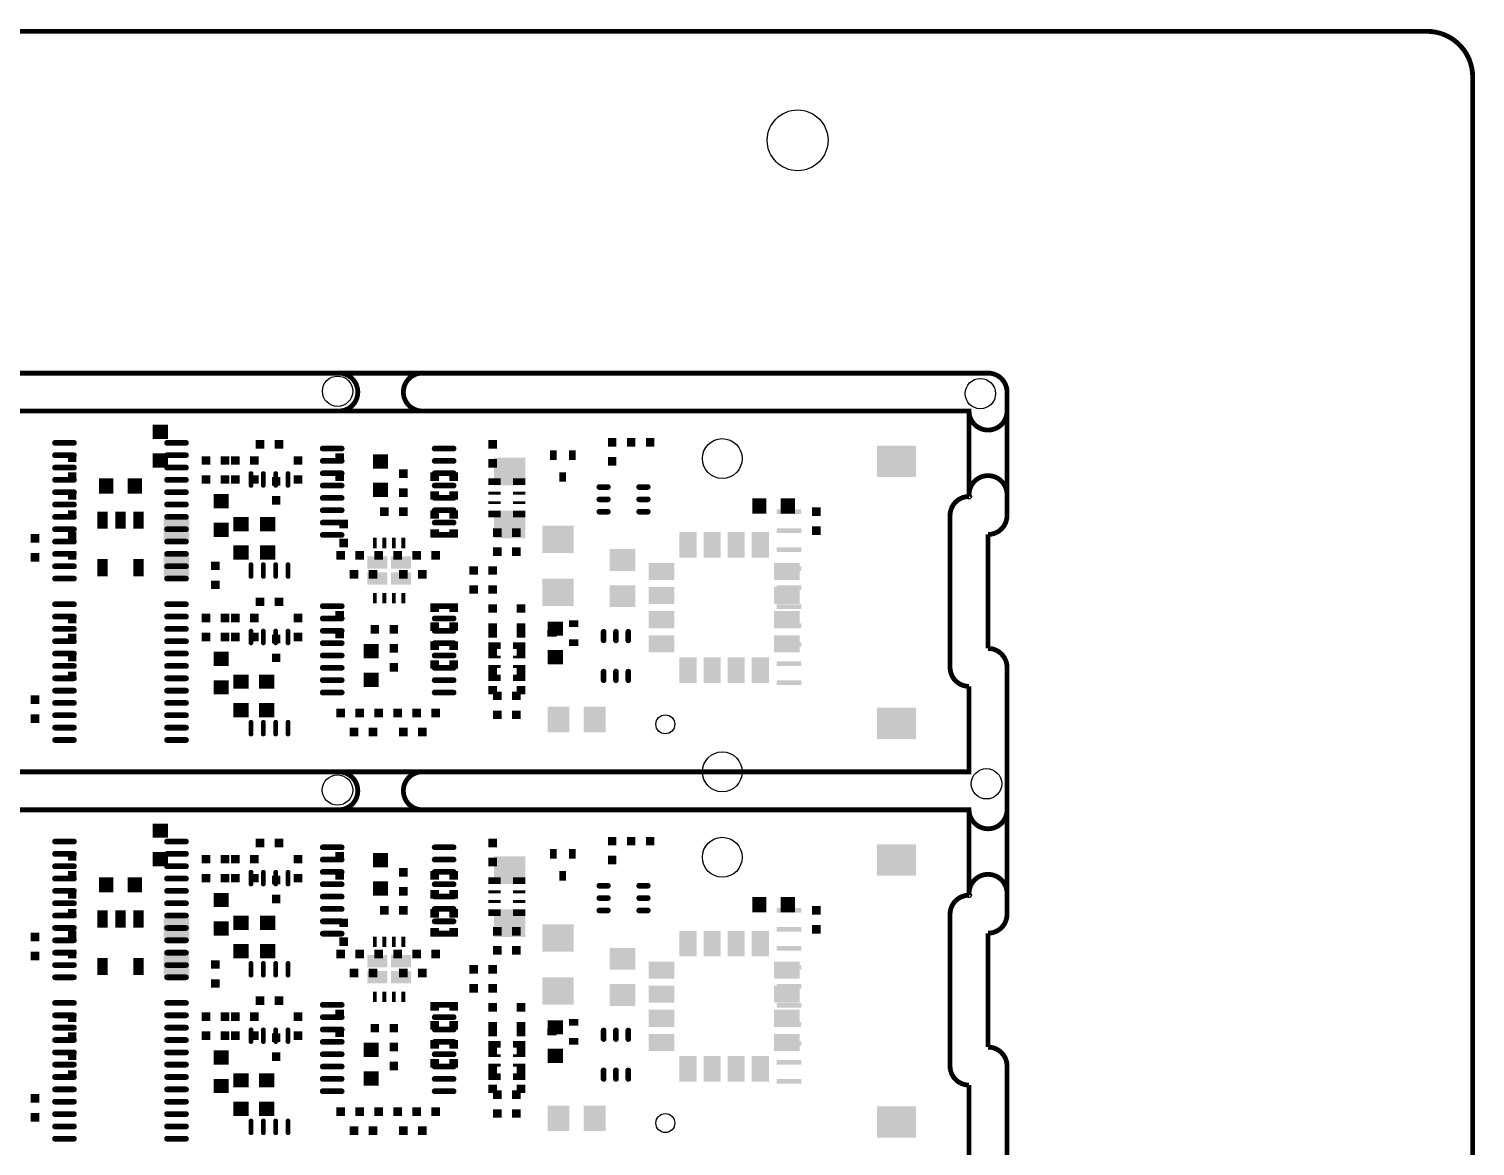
# Model space of a CAD drawing. Header units: inches. Extents: x -27 to 277, y -39 to 189.
# Drawn here: x 200.5 to 276.7, y 129.3 to 188.1 of the extents above; entities that cross this region are included whole.
import ezdxf

# ---------------------------------------------------------------- set-up
doc = ezdxf.new("R2010")
doc.units = ezdxf.units.IN
doc.header["$MEASUREMENT"] = 0
doc.layers.get('0').update_dxf_attribs({"color": 1})
for name, color, linetype in [('11_SPB', 52, 'Continuous'), ('12_SPT', 92, 'Continuous'), ('5_OL', 132, 'Continuous')]:
    doc.layers.add(name, color=color, linetype=linetype)

# ---------------------------------------------------------------- blocks, each defined once
blk = doc.blocks.new('D43ROUND0_254X0_254')
blk.add_circle((0, 0), 0.127)
blk = doc.blocks.new('D44ROUND2_10058X2_10058')
blk.add_circle((0, 0), 1.05)
blk = doc.blocks.new('D46ROUND3_2004X3_2004')
blk.add_circle((0, 0), 1.6)
blk = doc.blocks.new('D47ROUND1_6002X1_6002')
blk.add_circle((0, 0), 0.8)
blk = doc.blocks.new('D174OBLONG0_25999X0_87', base_point=(0.129995, 0.435))
at = {"const_width": 0.129995}
blk.add_lwpolyline([(0.064998, 0.129995, 1), (0.194993, 0.129995), (0.194993, 0.740005, 1), (0.064998, 0.740005), (0.064998, 0.129995)], format="xyb", dxfattribs=at)
blk = doc.blocks.new('D177SQUARE0_45001X0_45001')
blk.add_solid([(-0.225005, -0.225005), (0.225005, -0.225005), (-0.225005, 0.225005), (0.225005, 0.225005)])
blk = doc.blocks.new('D178OBLONG1_3X0_3', base_point=(0.65, 0.15))
at = {"const_width": 0.15}
blk.add_lwpolyline([(0.15, 0.225, 1), (0.15, 0.075), (1.15, 0.075, 1), (1.15, 0.225), (0.15, 0.225)], format="xyb", dxfattribs=at)
blk = doc.blocks.new('D179RECTANGLE0_8X0_75001')
blk.add_solid([(-0.4, -0.375005), (0.4, -0.375005), (-0.4, 0.375005), (0.4, 0.375005)])
blk = doc.blocks.new('D181RECTANGLE0_65001X0_15001')
blk.add_solid([(-0.325005, -0.075005), (0.325005, -0.075005), (-0.325005, 0.075005), (0.325005, 0.075005)])
blk = doc.blocks.new('D182RECTANGLE0_65001X0_35001')
blk.add_solid([(-0.325005, -0.175005), (0.325005, -0.175005), (-0.325005, 0.175005), (0.325005, 0.175005)])
blk = doc.blocks.new('D183OBLONG0_75001X0_3', base_point=(0.375, 0.15))
at = {"const_width": 0.15}
blk.add_lwpolyline([(0.15, 0.225, 1), (0.15, 0.075), (0.60001, 0.075, 1), (0.60001, 0.225), (0.15, 0.225)], format="xyb", dxfattribs=at)
blk = doc.blocks.new('D185RECTANGLE1_15001X1_35001')
blk.add_solid([(-0.575005, -0.675005), (0.575005, -0.675005), (-0.575005, 0.675005), (0.575005, 0.675005)])
blk = doc.blocks.new('D188OBLONG0_3X0_75001', base_point=(0.15, 0.375))
at = {"const_width": 0.15}
blk.add_lwpolyline([(0.075, 0.15, 1), (0.225, 0.15), (0.225, 0.60001, 1), (0.075, 0.60001), (0.075, 0.15)], format="xyb", dxfattribs=at)
blk = doc.blocks.new('D191RECTANGLE1_65001X1_45001')
blk.add_solid([(-0.825005, -0.725005), (0.825005, -0.725005), (-0.825005, 0.725005), (0.825005, 0.725005)])
blk = doc.blocks.new('D192RECTANGLE1_35001X1_15001')
blk.add_solid([(-0.675005, -0.575005), (0.675005, -0.575005), (-0.675005, 0.575005), (0.675005, 0.575005)])
blk = doc.blocks.new('D193RECTANGLE0_5X0_35001')
blk.add_solid([(-0.25, -0.175005), (0.25, -0.175005), (-0.25, 0.175005), (0.25, 0.175005)])
blk = doc.blocks.new('D184RECTANGLE0_75001X0_8')
blk.add_solid([(-0.375005, -0.4), (0.375005, -0.4), (-0.375005, 0.4), (0.375005, 0.4)])
blk = doc.blocks.new('D196RECTANGLE0_9X1_35001')
blk.add_solid([(-0.45, -0.675005), (0.45, -0.675005), (-0.45, 0.675005), (0.45, 0.675005)])
blk = doc.blocks.new('D197RECTANGLE1_35001X0_9')
blk.add_solid([(-0.675005, -0.45), (0.675005, -0.45), (-0.675005, 0.45), (0.675005, 0.45)])
blk = doc.blocks.new('D198RECTANGLE0_35001X0_5')
blk.add_solid([(-0.175005, -0.25), (0.175005, -0.25), (-0.175005, 0.25), (0.175005, 0.25)])
blk = doc.blocks.new('D45ROUND1X1')
blk.add_circle((0, 0), 0.5)
blk = doc.blocks.new('D203RECTANGLE0_2X0_55001')
blk.add_solid([(-0.1, -0.275005), (0.1, -0.275005), (-0.1, 0.275005), (0.1, 0.275005)])
blk = doc.blocks.new('D204RECTANGLE2_05001X1_65001')
blk.add_solid([(-1.025005, -0.825005), (1.025005, -0.825005), (-1.025005, 0.825005), (1.025005, 0.825005)])
blk = doc.blocks.new('D205RECTANGLE1_3X0_25001')
blk.add_solid([(-0.65, -0.125005), (0.65, -0.125005), (-0.65, 0.125005), (0.65, 0.125005)])
blk = doc.blocks.new('D209RECTANGLE0_55001X0_9')
blk.add_solid([(-0.275005, -0.45), (0.275005, -0.45), (-0.275005, 0.45), (0.275005, 0.45)])
blk = doc.blocks.new('D211RECTANGLE1_05001X0_65001')
blk.add_solid([(-0.525005, -0.325005), (0.525005, -0.325005), (-0.525005, 0.325005), (0.525005, 0.325005)])

msp = doc.modelspace()

# ---------------------------------------------------------------- linework, layer by layer
at = {"layer": '5_OL', "const_width": 0.254}
for points in [[(274.1295, 188.00064), (-24.5999, 188.00064)], [(276.5298, 185.60034), (276.5298, -36.10102)], [(157.08122, 169.99966), (251.00026, 169.99966)], [(252.00102, 168.9989), (252.00102, 162.49904)], [(249.9995, 163.4998), (249.9995, 168.00068), (158.07944, 168.00068), (158.07944, 165.49878)], [(249.9995, 163.4998), (249.9995, 168.00068), (158.07944, 168.00068), (158.07944, 165.49878)], [(248.99874, 154.50058), (248.99874, 162.49904)], [(248.99874, 154.50058), (248.99874, 162.49904)], [(251.00026, 161.50082), (251.00026, 155.4988)], [(252.00102, 154.50058), (252.00102, 141.50086)], [(143.10106, 150.29942), (143.10106, 148.99894), (249.9995, 148.99894), (249.9995, 153.49982)], [(143.10106, 150.29942), (143.10106, 148.99894), (249.9995, 148.99894), (249.9995, 153.49982)], [(249.9995, 142.49908), (249.9995, 146.99996), (158.07944, 146.99996), (158.07944, 144.5006)], [(249.9995, 142.49908), (249.9995, 146.99996), (158.07944, 146.99996), (158.07944, 144.5006)], [(248.99874, 133.49986), (248.99874, 141.50086)], [(248.99874, 133.49986), (248.99874, 141.50086)], [(251.00026, 140.5001), (251.00026, 134.50062)], [(252.00102, 133.49986), (252.00102, 120.50014)], [(143.10106, 129.2987), (143.10106, 128.00076), (249.9995, 128.00076), (249.9995, 132.4991)], [(143.10106, 129.30124), (143.10106, 128.00076), (249.9995, 128.00076), (249.9995, 132.4991)]]:
    msp.add_lwpolyline(points, dxfattribs=at)
for points in [[(274.1295, 188.00064, -0.414214), (276.5298, 185.60034)], [(216.79916, 169.99966, -0.414214), (217.79992, 168.9989)], [(220.20022, 168.9989, -0.414214), (221.20098, 169.99966)], [(251.00026, 169.99966, -0.414214), (252.00102, 168.9989)], [(217.79992, 168.9989, -0.414214), (216.79916, 168.00068)], [(221.20098, 168.00068, -0.41347), (220.20022, 168.9989)], [(251.00026, 166.99992, -0.414214), (249.9995, 168.00068)], [(252.00102, 168.00068, -0.414214), (251.00026, 166.99992)], [(249.9995, 163.59886, -0.414214), (251.00026, 164.59962)], [(251.00026, 164.59962, -0.414214), (252.00102, 163.59886)], [(248.99874, 162.49904, -0.414214), (249.9995, 163.4998)], [(248.99874, 162.49904, -0.414214), (249.9995, 163.4998)], [(252.00102, 162.49904, -0.414214), (251.00026, 161.50082)], [(251.00026, 155.4988, -0.41347), (252.00102, 154.50058)], [(249.9995, 153.49982, -0.414214), (248.99874, 154.50058)], [(249.9995, 153.49982, -0.414214), (248.99874, 154.50058)], [(216.79916, 148.99894, -0.41347), (217.79992, 148.00072)], [(216.79916, 148.99894, -0.41347), (217.79992, 148.00072)], [(220.20022, 148.00072, -0.414214), (221.20098, 148.99894)], [(220.20022, 148.00072, -0.414214), (221.20098, 148.99894)], [(217.79992, 148.00072, -0.414214), (216.79916, 146.99996)], [(217.79992, 148.00072, -0.414214), (216.79916, 146.99996)], [(221.20098, 146.99996, -0.414214), (220.20022, 148.00072)], [(221.20098, 146.99996, -0.414214), (220.20022, 148.00072)], [(251.00026, 145.9992, -0.414214), (249.9995, 146.99996)], [(251.00026, 145.9992, -0.414214), (249.9995, 146.99996)], [(252.00102, 146.99996, -0.414214), (251.00026, 145.9992)], [(252.00102, 146.99996, -0.414214), (251.00026, 145.9992)], [(249.9995, 142.60068, -0.414214), (251.00026, 143.5989)], [(249.9995, 142.60068, -0.414214), (251.00026, 143.5989)], [(251.00026, 143.5989, -0.41347), (252.00102, 142.60068)], [(251.00026, 143.5989, -0.41347), (252.00102, 142.60068)], [(248.99874, 141.50086, -0.414214), (249.9995, 142.49908)], [(248.99874, 141.50086, -0.414214), (249.9995, 142.49908)], [(252.00102, 141.50086, -0.414214), (251.00026, 140.5001)], [(251.00026, 134.50062, -0.414214), (252.00102, 133.49986)], [(249.9995, 132.4991, -0.414214), (248.99874, 133.49986)], [(249.9995, 132.4991, -0.414214), (248.99874, 133.49986)]]:
    msp.add_lwpolyline(points, format="xyb", dxfattribs=at)

# ---------------------------------------------------------------- block references
at = {"layer": '11_SPB'}
for name, p in [('D178OBLONG1_3X0_3', (202.3491, 166.32428)), ('D178OBLONG1_3X0_3', (208.24952, 166.32428)), ('D177SQUARE0_45001X0_45001', (212.6488, 166.25062)), ('D177SQUARE0_45001X0_45001', (213.64956, 166.25062)), ('D178OBLONG1_3X0_3', (216.45118, 166.02456)), ('D178OBLONG1_3X0_3', (222.34906, 166.02456)), ('D177SQUARE0_45001X0_45001', (224.89922, 166.25062)), ('D177SQUARE0_45001X0_45001', (231.20096, 166.34968)), ('D177SQUARE0_45001X0_45001', (232.19918, 166.34968)), ('D177SQUARE0_45001X0_45001', (233.19994, 166.34968)), ('D178OBLONG1_3X0_3', (202.3491, 165.67404)), ('D178OBLONG1_3X0_3', (208.24952, 165.67404)), ('D177SQUARE0_45001X0_45001', (209.79892, 165.39972)), ('D177SQUARE0_45001X0_45001', (210.79968, 165.39972)), ('D178OBLONG1_3X0_3', (216.45118, 165.37432)), ('D178OBLONG1_3X0_3', (222.34906, 165.37432)), ('D177SQUARE0_45001X0_45001', (224.89922, 165.24986)), ('D198RECTANGLE0_35001X0_5', (228.09962, 165.67404)), ('D198RECTANGLE0_35001X0_5', (229.10038, 165.67404)), ('D177SQUARE0_45001X0_45001', (231.20096, 165.34892)), ('D178OBLONG1_3X0_3', (202.3491, 165.0238)), ('D178OBLONG1_3X0_3', (208.24952, 165.0238)), ('D177SQUARE0_45001X0_45001', (209.79892, 164.39896)), ('D177SQUARE0_45001X0_45001', (210.79968, 164.39896)), ('D174OBLONG0_25999X0_87', (212.17382, 164.39896)), ('D174OBLONG0_25999X0_87', (212.82406, 164.39896)), ('D174OBLONG0_25999X0_87', (213.4743, 164.39896)), ('D174OBLONG0_25999X0_87', (214.12454, 164.39896)), ('D178OBLONG1_3X0_3', (216.45118, 164.72408)), ('D178OBLONG1_3X0_3', (222.34906, 164.72408)), ('D198RECTANGLE0_35001X0_5', (228.6, 164.52596)), ('D178OBLONG1_3X0_3', (202.3491, 164.3761)), ('D178OBLONG1_3X0_3', (202.3491, 163.72586)), ('D178OBLONG1_3X0_3', (208.24952, 164.3761)), ('D178OBLONG1_3X0_3', (208.24952, 163.72586)), ('D178OBLONG1_3X0_3', (216.45118, 164.07384)), ('D178OBLONG1_3X0_3', (222.34906, 164.07384)), ('D182RECTANGLE0_65001X0_35001', (225.00082, 164.2745)), ('D182RECTANGLE0_65001X0_35001', (226.29876, 164.2745)), ('D183OBLONG0_75001X0_3', (230.74884, 164.00018)), ('D183OBLONG0_75001X0_3', (232.84942, 164.00018)), ('D178OBLONG1_3X0_3', (202.3491, 163.07562)), ('D178OBLONG1_3X0_3', (208.24952, 163.07562)), ('D179RECTANGLE0_8X0_75001', (210.59902, 163.25088)), ('D178OBLONG1_3X0_3', (216.45118, 163.4236)), ('D178OBLONG1_3X0_3', (222.34906, 163.4236)), ('D181RECTANGLE0_65001X0_15001', (225.00082, 163.67506)), ('D181RECTANGLE0_65001X0_15001', (225.00082, 163.17468)), ('D181RECTANGLE0_65001X0_15001', (226.29876, 163.67506)), ('D181RECTANGLE0_65001X0_15001', (226.29876, 163.17468)), ('D183OBLONG0_75001X0_3', (230.74884, 163.34994)), ('D183OBLONG0_75001X0_3', (232.84942, 163.34994)), ('D184RECTANGLE0_75001X0_8', (238.9505, 162.99942)), ('D184RECTANGLE0_75001X0_8', (240.4491, 162.99942)), ('D178OBLONG1_3X0_3', (202.3491, 162.42538)), ('D178OBLONG1_3X0_3', (208.24952, 162.42538)), ('D178OBLONG1_3X0_3', (216.45118, 162.7759)), ('D178OBLONG1_3X0_3', (216.45118, 162.12566)), ('D178OBLONG1_3X0_3', (222.34906, 162.7759)), ('D178OBLONG1_3X0_3', (222.34906, 162.12566)), ('D182RECTANGLE0_65001X0_35001', (225.00082, 162.57524)), ('D182RECTANGLE0_65001X0_35001', (226.29876, 162.57524)), ('D183OBLONG0_75001X0_3', (230.74884, 162.6997)), ('D183OBLONG0_75001X0_3', (232.84942, 162.6997)), ('D177SQUARE0_45001X0_45001', (241.95024, 162.6997)), ('D177SQUARE0_45001X0_45001', (200.7997, 161.30016)), ('D178OBLONG1_3X0_3', (202.3491, 161.77514)), ('D178OBLONG1_3X0_3', (208.24952, 161.77514)), ('D179RECTANGLE0_8X0_75001', (210.59902, 161.74974)), ('D178OBLONG1_3X0_3', (216.45118, 161.47542)), ('D178OBLONG1_3X0_3', (222.34906, 161.47542)), ('D177SQUARE0_45001X0_45001', (225.15068, 161.59988)), ('D177SQUARE0_45001X0_45001', (226.1489, 161.59988)), ('D191RECTANGLE1_65001X1_45001', (228.35108, 161.24682)), ('D196RECTANGLE0_9X1_35001', (235.19384, 160.94964)), ('D196RECTANGLE0_9X1_35001', (236.46384, 160.94964)), ('D196RECTANGLE0_9X1_35001', (237.73384, 160.94964)), ('D196RECTANGLE0_9X1_35001', (239.00384, 160.94964)), ('D177SQUARE0_45001X0_45001', (241.95024, 161.69894)), ('D178OBLONG1_3X0_3', (202.3491, 161.1249)), ('D178OBLONG1_3X0_3', (208.24952, 161.1249)), ('D177SQUARE0_45001X0_45001', (225.15068, 160.59912)), ('D177SQUARE0_45001X0_45001', (226.1489, 160.59912)), ('D177SQUARE0_45001X0_45001', (200.7997, 160.2994)), ('D178OBLONG1_3X0_3', (202.3491, 160.47466)), ('D178OBLONG1_3X0_3', (208.24952, 160.47466)), ('D174OBLONG0_25999X0_87', (212.17382, 159.6009)), ('D174OBLONG0_25999X0_87', (212.82406, 159.6009)), ('D174OBLONG0_25999X0_87', (213.4743, 159.6009)), ('D174OBLONG0_25999X0_87', (214.12454, 159.6009)), ('D177SQUARE0_45001X0_45001', (216.90076, 160.401)), ('D177SQUARE0_45001X0_45001', (217.89898, 160.401)), ('D177SQUARE0_45001X0_45001', (218.89974, 160.401)), ('D177SQUARE0_45001X0_45001', (219.9005, 160.401)), ('D177SQUARE0_45001X0_45001', (220.90126, 160.401)), ('D177SQUARE0_45001X0_45001', (221.89948, 160.401)), ('D192RECTANGLE1_35001X1_15001', (231.7496, 160.15208)), ('D197RECTANGLE1_35001X0_9', (233.79938, 159.55518)), ('D197RECTANGLE1_35001X0_9', (240.40084, 159.55518)), ('D178OBLONG1_3X0_3', (202.3491, 159.82442)), ('D178OBLONG1_3X0_3', (202.3491, 159.17418)), ('D178OBLONG1_3X0_3', (208.24952, 159.82442)), ('D178OBLONG1_3X0_3', (208.24952, 159.17418)), ('D177SQUARE0_45001X0_45001', (217.59926, 159.40024)), ('D177SQUARE0_45001X0_45001', (218.60002, 159.40024)), ('D177SQUARE0_45001X0_45001', (220.20022, 159.40024)), ('D177SQUARE0_45001X0_45001', (221.20098, 159.40024)), ('D177SQUARE0_45001X0_45001', (223.901, 159.6009)), ('D177SQUARE0_45001X0_45001', (224.89922, 159.6009)), ('D177SQUARE0_45001X0_45001', (223.901, 158.60014)), ('D177SQUARE0_45001X0_45001', (224.89922, 158.60014)), ('D191RECTANGLE1_65001X1_45001', (228.35108, 158.45282)), ('D192RECTANGLE1_35001X1_15001', (231.7496, 158.24708)), ('D197RECTANGLE1_35001X0_9', (233.79938, 158.28518)), ('D197RECTANGLE1_35001X0_9', (240.40084, 158.28518)), ('D178OBLONG1_3X0_3', (202.3491, 157.82544)), ('D178OBLONG1_3X0_3', (208.24952, 157.82544)), ('D177SQUARE0_45001X0_45001', (212.6488, 157.9499)), ('D177SQUARE0_45001X0_45001', (213.64956, 157.9499)), ('D178OBLONG1_3X0_3', (216.45118, 157.72384)), ('D178OBLONG1_3X0_3', (222.34906, 157.72384)), ('D177SQUARE0_45001X0_45001', (224.89922, 157.59938)), ('D177SQUARE0_45001X0_45001', (226.40036, 157.59938)), ('D178OBLONG1_3X0_3', (202.3491, 157.1752)), ('D178OBLONG1_3X0_3', (208.24952, 157.1752)), ('D177SQUARE0_45001X0_45001', (209.79892, 157.099)), ('D177SQUARE0_45001X0_45001', (210.79968, 157.099)), ('D178OBLONG1_3X0_3', (216.45118, 157.0736)), ('D178OBLONG1_3X0_3', (222.34906, 157.0736)), ('D193RECTANGLE0_5X0_35001', (229.17404, 156.79928)), ('D197RECTANGLE1_35001X0_9', (233.79938, 157.01518)), ('D197RECTANGLE1_35001X0_9', (240.40084, 157.01518)), ('D178OBLONG1_3X0_3', (202.3491, 156.52496)), ('D178OBLONG1_3X0_3', (208.24952, 156.52496)), ('D177SQUARE0_45001X0_45001', (209.79892, 156.10078)), ('D177SQUARE0_45001X0_45001', (210.79968, 156.10078)), ('D174OBLONG0_25999X0_87', (212.17382, 156.10078)), ('D174OBLONG0_25999X0_87', (212.82406, 156.10078)), ('D174OBLONG0_25999X0_87', (213.4743, 156.10078)), ('D174OBLONG0_25999X0_87', (214.12454, 156.10078)), ('D178OBLONG1_3X0_3', (216.45118, 156.4259)), ('D178OBLONG1_3X0_3', (222.34906, 156.4259)), ('D177SQUARE0_45001X0_45001', (224.89922, 156.59862)), ('D177SQUARE0_45001X0_45001', (226.40036, 156.59862)), ('D193RECTANGLE0_5X0_35001', (228.02596, 156.2989)), ('D188OBLONG0_3X0_75001', (230.74884, 156.14904)), ('D188OBLONG0_3X0_75001', (231.39908, 156.14904)), ('D188OBLONG0_3X0_75001', (232.04932, 156.14904)), ('D197RECTANGLE1_35001X0_9', (233.79938, 155.74518)), ('D197RECTANGLE1_35001X0_9', (240.40084, 155.74518)), ('D178OBLONG1_3X0_3', (202.3491, 155.87472)), ('D178OBLONG1_3X0_3', (208.24952, 155.87472)), ('D178OBLONG1_3X0_3', (216.45118, 155.77566)), ('D178OBLONG1_3X0_3', (222.34906, 155.77566)), ('D182RECTANGLE0_65001X0_35001', (225.00082, 155.64866)), ('D182RECTANGLE0_65001X0_35001', (226.29876, 155.64866)), ('D193RECTANGLE0_5X0_35001', (229.17404, 155.80106)), ('D178OBLONG1_3X0_3', (202.3491, 155.22448)), ('D178OBLONG1_3X0_3', (202.3491, 154.57424)), ('D178OBLONG1_3X0_3', (208.24952, 155.22448)), ('D178OBLONG1_3X0_3', (208.24952, 154.57424)), ('D179RECTANGLE0_8X0_75001', (210.59902, 154.95016)), ('D178OBLONG1_3X0_3', (216.45118, 155.12542)), ('D178OBLONG1_3X0_3', (222.34906, 155.12542)), ('D181RECTANGLE0_65001X0_15001', (225.00082, 155.04922)), ('D181RECTANGLE0_65001X0_15001', (226.29876, 155.04922)), ('D196RECTANGLE0_9X1_35001', (235.19384, 154.35072)), ('D196RECTANGLE0_9X1_35001', (236.46384, 154.35072)), ('D196RECTANGLE0_9X1_35001', (237.73384, 154.35072)), ('D196RECTANGLE0_9X1_35001', (239.00384, 154.35072)), ('D178OBLONG1_3X0_3', (202.3491, 153.924)), ('D178OBLONG1_3X0_3', (208.24952, 153.924)), ('D178OBLONG1_3X0_3', (216.45118, 154.47518)), ('D178OBLONG1_3X0_3', (216.45118, 153.82494)), ('D178OBLONG1_3X0_3', (222.34906, 154.47518)), ('D178OBLONG1_3X0_3', (222.34906, 153.82494)), ('D181RECTANGLE0_65001X0_15001', (225.00082, 154.54884)), ('D182RECTANGLE0_65001X0_35001', (225.00082, 153.9494)), ('D181RECTANGLE0_65001X0_15001', (226.29876, 154.54884)), ('D182RECTANGLE0_65001X0_35001', (226.29876, 153.9494)), ('D188OBLONG0_3X0_75001', (230.74884, 154.051)), ('D188OBLONG0_3X0_75001', (231.39908, 154.051)), ('D188OBLONG0_3X0_75001', (232.04932, 154.051)), ('D178OBLONG1_3X0_3', (202.3491, 153.27376)), ('D178OBLONG1_3X0_3', (208.24952, 153.27376)), ('D179RECTANGLE0_8X0_75001', (210.59902, 153.44902)), ('D178OBLONG1_3X0_3', (216.45118, 153.1747)), ('D178OBLONG1_3X0_3', (222.34906, 153.1747)), ('D177SQUARE0_45001X0_45001', (225.15068, 152.99944)), ('D177SQUARE0_45001X0_45001', (226.1489, 152.99944)), ('D177SQUARE0_45001X0_45001', (200.7997, 152.79878)), ('D178OBLONG1_3X0_3', (202.3491, 152.62606)), ('D178OBLONG1_3X0_3', (208.24952, 152.62606)), ('D185RECTANGLE1_15001X1_35001', (228.3714, 151.74976)), ('D185RECTANGLE1_15001X1_35001', (230.2764, 151.74976)), ('D177SQUARE0_45001X0_45001', (200.7997, 151.80056)), ('D178OBLONG1_3X0_3', (202.3491, 151.97582)), ('D178OBLONG1_3X0_3', (208.24952, 151.97582)), ('D174OBLONG0_25999X0_87', (212.17382, 151.30018)), ('D174OBLONG0_25999X0_87', (212.82406, 151.30018)), ('D174OBLONG0_25999X0_87', (213.4743, 151.30018)), ('D174OBLONG0_25999X0_87', (214.12454, 151.30018)), ('D177SQUARE0_45001X0_45001', (216.90076, 152.10028)), ('D177SQUARE0_45001X0_45001', (217.89898, 152.10028)), ('D177SQUARE0_45001X0_45001', (218.89974, 152.10028)), ('D177SQUARE0_45001X0_45001', (219.9005, 152.10028)), ('D177SQUARE0_45001X0_45001', (220.90126, 152.10028)), ('D177SQUARE0_45001X0_45001', (221.89948, 152.10028)), ('D177SQUARE0_45001X0_45001', (225.15068, 151.99868)), ('D177SQUARE0_45001X0_45001', (226.1489, 151.99868)), ('D45ROUND1X1', (234.00004, 151.50084)), ('D178OBLONG1_3X0_3', (202.3491, 151.32558)), ('D178OBLONG1_3X0_3', (208.24952, 151.32558)), ('D177SQUARE0_45001X0_45001', (217.59926, 151.09952)), ('D177SQUARE0_45001X0_45001', (218.60002, 151.09952)), ('D177SQUARE0_45001X0_45001', (220.20022, 151.09952)), ('D177SQUARE0_45001X0_45001', (221.20098, 151.09952)), ('D178OBLONG1_3X0_3', (202.3491, 150.67534)), ('D178OBLONG1_3X0_3', (208.24952, 150.67534)), ('D177SQUARE0_45001X0_45001', (231.20096, 145.34896)), ('D177SQUARE0_45001X0_45001', (232.19918, 145.34896)), ('D177SQUARE0_45001X0_45001', (233.19994, 145.34896)), ('D178OBLONG1_3X0_3', (202.3491, 145.3261)), ('D178OBLONG1_3X0_3', (202.3491, 144.67586)), ('D178OBLONG1_3X0_3', (208.24952, 145.3261)), ('D178OBLONG1_3X0_3', (208.24952, 144.67586)), ('D177SQUARE0_45001X0_45001', (212.6488, 145.2499)), ('D177SQUARE0_45001X0_45001', (213.64956, 145.2499)), ('D178OBLONG1_3X0_3', (216.45118, 145.02384)), ('D178OBLONG1_3X0_3', (222.34906, 145.02384)), ('D177SQUARE0_45001X0_45001', (224.89922, 145.2499)), ('D198RECTANGLE0_35001X0_5', (228.09962, 144.67586)), ('D198RECTANGLE0_35001X0_5', (229.10038, 144.67586)), ('D178OBLONG1_3X0_3', (202.3491, 144.02562)), ('D178OBLONG1_3X0_3', (208.24952, 144.02562)), ('D177SQUARE0_45001X0_45001', (209.79892, 144.399)), ('D177SQUARE0_45001X0_45001', (210.79968, 144.399)), ('D178OBLONG1_3X0_3', (216.45118, 144.37614)), ('D178OBLONG1_3X0_3', (222.34906, 144.37614)), ('D177SQUARE0_45001X0_45001', (224.89922, 144.24914)), ('D177SQUARE0_45001X0_45001', (231.20096, 144.35074)), ('D178OBLONG1_3X0_3', (202.3491, 143.37538)), ('D178OBLONG1_3X0_3', (208.24952, 143.37538)), ('D177SQUARE0_45001X0_45001', (209.79892, 143.40078)), ('D177SQUARE0_45001X0_45001', (210.79968, 143.40078)), ('D174OBLONG0_25999X0_87', (212.17382, 143.40078)), ('D174OBLONG0_25999X0_87', (212.82406, 143.40078)), ('D174OBLONG0_25999X0_87', (213.4743, 143.40078)), ('D174OBLONG0_25999X0_87', (214.12454, 143.40078)), ('D178OBLONG1_3X0_3', (216.45118, 143.7259)), ('D178OBLONG1_3X0_3', (216.45118, 143.07566)), ('D178OBLONG1_3X0_3', (222.34906, 143.7259)), ('D178OBLONG1_3X0_3', (222.34906, 143.07566)), ('D182RECTANGLE0_65001X0_35001', (225.00082, 143.27378)), ('D182RECTANGLE0_65001X0_35001', (226.29876, 143.27378)), ('D198RECTANGLE0_35001X0_5', (228.6, 143.52524)), ('D178OBLONG1_3X0_3', (202.3491, 142.72514)), ('D178OBLONG1_3X0_3', (208.24952, 142.72514)), ('D179RECTANGLE0_8X0_75001', (210.59902, 142.25016)), ('D178OBLONG1_3X0_3', (216.45118, 142.42542)), ('D178OBLONG1_3X0_3', (222.34906, 142.42542)), ('D181RECTANGLE0_65001X0_15001', (225.00082, 142.67434)), ('D181RECTANGLE0_65001X0_15001', (226.29876, 142.67434)), ('D183OBLONG0_75001X0_3', (230.74884, 142.99946)), ('D183OBLONG0_75001X0_3', (230.74884, 142.34922)), ('D183OBLONG0_75001X0_3', (232.84942, 142.99946)), ('D183OBLONG0_75001X0_3', (232.84942, 142.34922)), ('D178OBLONG1_3X0_3', (202.3491, 142.0749)), ('D178OBLONG1_3X0_3', (208.24952, 142.0749)), ('D178OBLONG1_3X0_3', (216.45118, 141.77518)), ('D178OBLONG1_3X0_3', (222.34906, 141.77518)), ('D181RECTANGLE0_65001X0_15001', (225.00082, 142.17396)), ('D182RECTANGLE0_65001X0_35001', (225.00082, 141.57452)), ('D181RECTANGLE0_65001X0_15001', (226.29876, 142.17396)), ('D182RECTANGLE0_65001X0_35001', (226.29876, 141.57452)), ('D183OBLONG0_75001X0_3', (230.74884, 141.69898)), ('D183OBLONG0_75001X0_3', (232.84942, 141.69898)), ('D184RECTANGLE0_75001X0_8', (238.9505, 141.9987)), ('D184RECTANGLE0_75001X0_8', (240.4491, 141.9987)), ('D177SQUARE0_45001X0_45001', (241.95024, 141.69898)), ('D178OBLONG1_3X0_3', (202.3491, 141.42466)), ('D178OBLONG1_3X0_3', (208.24952, 141.42466)), ('D179RECTANGLE0_8X0_75001', (210.59902, 140.74902)), ('D178OBLONG1_3X0_3', (216.45118, 141.12494)), ('D178OBLONG1_3X0_3', (222.34906, 141.12494)), ('D191RECTANGLE1_65001X1_45001', (228.35108, 140.2461)), ('D177SQUARE0_45001X0_45001', (200.7997, 140.29944)), ('D178OBLONG1_3X0_3', (202.3491, 140.77442)), ('D178OBLONG1_3X0_3', (202.3491, 140.12418)), ('D178OBLONG1_3X0_3', (208.24952, 140.77442)), ('D178OBLONG1_3X0_3', (208.24952, 140.12418)), ('D178OBLONG1_3X0_3', (216.45118, 140.4747)), ('D178OBLONG1_3X0_3', (222.34906, 140.4747)), ('D177SQUARE0_45001X0_45001', (225.15068, 140.59916)), ('D177SQUARE0_45001X0_45001', (226.1489, 140.59916)), ('D196RECTANGLE0_9X1_35001', (235.19384, 139.94892)), ('D196RECTANGLE0_9X1_35001', (236.46384, 139.94892)), ('D196RECTANGLE0_9X1_35001', (237.73384, 139.94892)), ('D196RECTANGLE0_9X1_35001', (239.00384, 139.94892)), ('D177SQUARE0_45001X0_45001', (241.95024, 140.70076)), ('D177SQUARE0_45001X0_45001', (200.7997, 139.29868)), ('D178OBLONG1_3X0_3', (202.3491, 139.47394)), ('D178OBLONG1_3X0_3', (208.24952, 139.47394)), ('D177SQUARE0_45001X0_45001', (216.90076, 139.40028)), ('D177SQUARE0_45001X0_45001', (217.89898, 139.40028)), ('D177SQUARE0_45001X0_45001', (218.89974, 139.40028)), ('D177SQUARE0_45001X0_45001', (219.9005, 139.40028)), ('D177SQUARE0_45001X0_45001', (220.90126, 139.40028)), ('D177SQUARE0_45001X0_45001', (221.89948, 139.40028)), ('D177SQUARE0_45001X0_45001', (225.15068, 139.60094)), ('D177SQUARE0_45001X0_45001', (226.1489, 139.60094)), ('D192RECTANGLE1_35001X1_15001', (231.7496, 139.15136)), ('D178OBLONG1_3X0_3', (202.3491, 138.8237)), ('D178OBLONG1_3X0_3', (208.24952, 138.8237)), ('D174OBLONG0_25999X0_87', (212.17382, 138.60018)), ('D174OBLONG0_25999X0_87', (212.82406, 138.60018)), ('D174OBLONG0_25999X0_87', (213.4743, 138.60018)), ('D174OBLONG0_25999X0_87', (214.12454, 138.60018)), ('D177SQUARE0_45001X0_45001', (223.901, 138.60018)), ('D177SQUARE0_45001X0_45001', (224.89922, 138.60018)), ('D197RECTANGLE1_35001X0_9', (233.79938, 138.55446)), ('D197RECTANGLE1_35001X0_9', (240.40084, 138.55446)), ('D178OBLONG1_3X0_3', (202.3491, 138.176)), ('D178OBLONG1_3X0_3', (208.24952, 138.176)), ('D177SQUARE0_45001X0_45001', (217.59926, 138.39952)), ('D177SQUARE0_45001X0_45001', (218.60002, 138.39952)), ('D177SQUARE0_45001X0_45001', (220.20022, 138.39952)), ('D177SQUARE0_45001X0_45001', (221.20098, 138.39952)), ('D191RECTANGLE1_65001X1_45001', (228.35108, 137.4521)), ('D177SQUARE0_45001X0_45001', (212.6488, 136.94918)), ('D177SQUARE0_45001X0_45001', (213.64956, 136.94918)), ('D177SQUARE0_45001X0_45001', (223.901, 137.59942)), ('D177SQUARE0_45001X0_45001', (224.89922, 137.59942)), ('D192RECTANGLE1_35001X1_15001', (231.7496, 137.24636)), ('D197RECTANGLE1_35001X0_9', (233.79938, 137.28446)), ('D197RECTANGLE1_35001X0_9', (240.40084, 137.28446)), ('D178OBLONG1_3X0_3', (202.3491, 136.82472)), ('D178OBLONG1_3X0_3', (208.24952, 136.82472)), ('D178OBLONG1_3X0_3', (216.45118, 136.72566)), ('D178OBLONG1_3X0_3', (222.34906, 136.72566)), ('D177SQUARE0_45001X0_45001', (224.89922, 136.59866)), ('D177SQUARE0_45001X0_45001', (226.40036, 136.59866)), ('D197RECTANGLE1_35001X0_9', (233.79938, 136.01446)), ('D197RECTANGLE1_35001X0_9', (240.40084, 136.01446)), ('D178OBLONG1_3X0_3', (202.3491, 136.17448)), ('D178OBLONG1_3X0_3', (202.3491, 135.52424)), ('D178OBLONG1_3X0_3', (208.24952, 136.17448)), ('D178OBLONG1_3X0_3', (208.24952, 135.52424)), ('D177SQUARE0_45001X0_45001', (209.79892, 136.10082)), ('D177SQUARE0_45001X0_45001', (210.79968, 136.10082)), ('D178OBLONG1_3X0_3', (216.45118, 136.07542)), ('D178OBLONG1_3X0_3', (222.34906, 136.07542)), ('D177SQUARE0_45001X0_45001', (224.89922, 135.60044)), ('D177SQUARE0_45001X0_45001', (226.40036, 135.60044)), ('D193RECTANGLE0_5X0_35001', (229.17404, 135.8011)), ('D178OBLONG1_3X0_3', (202.3491, 134.874)), ('D178OBLONG1_3X0_3', (208.24952, 134.874)), ('D177SQUARE0_45001X0_45001', (209.79892, 135.10006)), ('D177SQUARE0_45001X0_45001', (210.79968, 135.10006)), ('D174OBLONG0_25999X0_87', (212.17382, 135.10006)), ('D174OBLONG0_25999X0_87', (212.82406, 135.10006)), ('D174OBLONG0_25999X0_87', (213.4743, 135.10006)), ('D174OBLONG0_25999X0_87', (214.12454, 135.10006)), ('D178OBLONG1_3X0_3', (216.45118, 135.42518)), ('D178OBLONG1_3X0_3', (216.45118, 134.77494)), ('D178OBLONG1_3X0_3', (222.34906, 135.42518)), ('D178OBLONG1_3X0_3', (222.34906, 134.77494)), ('D193RECTANGLE0_5X0_35001', (228.02596, 135.30072)), ('D193RECTANGLE0_5X0_35001', (229.17404, 134.80034)), ('D188OBLONG0_3X0_75001', (230.74884, 135.15086)), ('D188OBLONG0_3X0_75001', (231.39908, 135.15086)), ('D188OBLONG0_3X0_75001', (232.04932, 135.15086)), ('D197RECTANGLE1_35001X0_9', (233.79938, 134.74446)), ('D197RECTANGLE1_35001X0_9', (240.40084, 134.74446)), ('D178OBLONG1_3X0_3', (202.3491, 134.22376)), ('D178OBLONG1_3X0_3', (208.24952, 134.22376)), ('D179RECTANGLE0_8X0_75001', (210.59902, 133.94944)), ('D178OBLONG1_3X0_3', (216.45118, 134.1247)), ('D178OBLONG1_3X0_3', (222.34906, 134.1247)), ('D182RECTANGLE0_65001X0_35001', (225.00082, 134.65048)), ('D181RECTANGLE0_65001X0_15001', (225.00082, 134.05104)), ('D182RECTANGLE0_65001X0_35001', (226.29876, 134.65048)), ('D181RECTANGLE0_65001X0_15001', (226.29876, 134.05104)), ('D178OBLONG1_3X0_3', (202.3491, 133.57606)), ('D178OBLONG1_3X0_3', (208.24952, 133.57606)), ('D178OBLONG1_3X0_3', (216.45118, 133.47446)), ('D178OBLONG1_3X0_3', (222.34906, 133.47446)), ('D181RECTANGLE0_65001X0_15001', (225.00082, 133.55066)), ('D181RECTANGLE0_65001X0_15001', (226.29876, 133.55066)), ('D188OBLONG0_3X0_75001', (230.74884, 133.05028)), ('D188OBLONG0_3X0_75001', (231.39908, 133.05028)), ('D188OBLONG0_3X0_75001', (232.04932, 133.05028)), ('D196RECTANGLE0_9X1_35001', (235.19384, 133.35)), ('D196RECTANGLE0_9X1_35001', (236.46384, 133.35)), ('D196RECTANGLE0_9X1_35001', (237.73384, 133.35)), ('D196RECTANGLE0_9X1_35001', (239.00384, 133.35)), ('D178OBLONG1_3X0_3', (202.3491, 132.92582)), ('D178OBLONG1_3X0_3', (208.24952, 132.92582)), ('D179RECTANGLE0_8X0_75001', (210.59902, 132.45084)), ('D178OBLONG1_3X0_3', (216.45118, 132.82422)), ('D178OBLONG1_3X0_3', (222.34906, 132.82422)), ('D182RECTANGLE0_65001X0_35001', (225.00082, 132.94868)), ('D182RECTANGLE0_65001X0_35001', (226.29876, 132.94868)), ('D177SQUARE0_45001X0_45001', (200.7997, 131.8006)), ('D178OBLONG1_3X0_3', (202.3491, 132.27558)), ('D178OBLONG1_3X0_3', (208.24952, 132.27558)), ('D178OBLONG1_3X0_3', (216.45118, 132.17398)), ('D178OBLONG1_3X0_3', (222.34906, 132.17398)), ('D177SQUARE0_45001X0_45001', (225.15068, 131.99872)), ('D177SQUARE0_45001X0_45001', (226.1489, 131.99872)), ('D178OBLONG1_3X0_3', (202.3491, 131.62534)), ('D178OBLONG1_3X0_3', (202.3491, 130.9751)), ('D178OBLONG1_3X0_3', (208.24952, 131.62534)), ('D178OBLONG1_3X0_3', (208.24952, 130.9751)), ('D177SQUARE0_45001X0_45001', (216.90076, 131.09956)), ('D177SQUARE0_45001X0_45001', (217.89898, 131.09956)), ('D177SQUARE0_45001X0_45001', (218.89974, 131.09956)), ('D177SQUARE0_45001X0_45001', (219.9005, 131.09956)), ('D177SQUARE0_45001X0_45001', (220.90126, 131.09956)), ('D177SQUARE0_45001X0_45001', (221.89948, 131.09956)), ('D177SQUARE0_45001X0_45001', (225.15068, 131.0005)), ('D177SQUARE0_45001X0_45001', (226.1489, 131.0005)), ('D185RECTANGLE1_15001X1_35001', (228.3714, 130.74904)), ('D185RECTANGLE1_15001X1_35001', (230.2764, 130.74904)), ('D177SQUARE0_45001X0_45001', (200.7997, 130.79984)), ('D178OBLONG1_3X0_3', (202.3491, 130.32486)), ('D178OBLONG1_3X0_3', (208.24952, 130.32486)), ('D174OBLONG0_25999X0_87', (212.17382, 130.29946)), ('D174OBLONG0_25999X0_87', (212.82406, 130.29946)), ('D174OBLONG0_25999X0_87', (213.4743, 130.29946)), ('D174OBLONG0_25999X0_87', (214.12454, 130.29946)), ('D177SQUARE0_45001X0_45001', (217.59926, 130.0988)), ('D177SQUARE0_45001X0_45001', (218.60002, 130.0988)), ('D177SQUARE0_45001X0_45001', (220.20022, 130.0988)), ('D177SQUARE0_45001X0_45001', (221.20098, 130.0988)), ('D45ROUND1X1', (234.00004, 130.50012)), ('D178OBLONG1_3X0_3', (202.3491, 129.67462)), ('D178OBLONG1_3X0_3', (208.24952, 129.67462))]:
    msp.add_blockref(name, p, dxfattribs=at)
at = {"layer": '12_SPT'}
for name, p in [('D179RECTANGLE0_8X0_75001', (207.40116, 166.90086)), ('D204RECTANGLE2_05001X1_65001', (246.17934, 165.34892)), ('D177SQUARE0_45001X0_45001', (202.75042, 165.54958)), ('D179RECTANGLE0_8X0_75001', (207.40116, 165.39972)), ('D177SQUARE0_45001X0_45001', (211.35086, 165.39972)), ('D177SQUARE0_45001X0_45001', (212.34908, 165.39972)), ('D177SQUARE0_45001X0_45001', (214.65032, 165.39972)), ('D177SQUARE0_45001X0_45001', (216.84996, 165.54958)), ('D179RECTANGLE0_8X0_75001', (218.9988, 165.34892)), ('D191RECTANGLE1_65001X1_45001', (225.80092, 164.8206)), ('D177SQUARE0_45001X0_45001', (202.75042, 164.54882)), ('D177SQUARE0_45001X0_45001', (211.35086, 164.39896)), ('D177SQUARE0_45001X0_45001', (212.34908, 164.39896)), ('D177SQUARE0_45001X0_45001', (214.65032, 164.39896)), ('D177SQUARE0_45001X0_45001', (216.84996, 164.54882)), ('D177SQUARE0_45001X0_45001', (220.20022, 164.69868)), ('D177SQUARE0_45001X0_45001', (221.85122, 164.54882)), ('D177SQUARE0_45001X0_45001', (222.84944, 164.54882)), ('D184RECTANGLE0_75001X0_8', (204.54874, 164.05098)), ('D184RECTANGLE0_75001X0_8', (206.04988, 164.05098)), ('D177SQUARE0_45001X0_45001', (213.4997, 164.2999)), ('D179RECTANGLE0_8X0_75001', (218.9988, 163.85032)), ('D177SQUARE0_45001X0_45001', (220.20022, 163.70046)), ('D177SQUARE0_45001X0_45001', (202.75042, 163.5506)), ('D177SQUARE0_45001X0_45001', (213.4997, 163.29914)), ('D177SQUARE0_45001X0_45001', (221.85122, 163.5506)), ('D177SQUARE0_45001X0_45001', (222.84944, 163.5506)), ('D177SQUARE0_45001X0_45001', (202.75042, 162.54984)), ('D209RECTANGLE0_55001X0_9', (204.35062, 162.25012)), ('D209RECTANGLE0_55001X0_9', (205.30058, 162.25012)), ('D209RECTANGLE0_55001X0_9', (206.25054, 162.25012)), ('D192RECTANGLE1_35001X1_15001', (208.24952, 161.75228)), ('D179RECTANGLE0_8X0_75001', (211.65058, 162.04946)), ('D179RECTANGLE0_8X0_75001', (213.05012, 162.04946)), ('D177SQUARE0_45001X0_45001', (217.05062, 162.04946)), ('D177SQUARE0_45001X0_45001', (219.19946, 162.6997)), ('D177SQUARE0_45001X0_45001', (220.20022, 162.6997)), ('D177SQUARE0_45001X0_45001', (221.85122, 162.54984)), ('D177SQUARE0_45001X0_45001', (222.84944, 162.54984)), ('D191RECTANGLE1_65001X1_45001', (225.80092, 162.0266)), ('D205RECTANGLE1_3X0_25001', (240.52022, 162.6997)), ('D177SQUARE0_45001X0_45001', (202.75042, 161.39922)), ('D177SQUARE0_45001X0_45001', (221.85122, 161.54908)), ('D177SQUARE0_45001X0_45001', (222.84944, 161.54908)), ('D205RECTANGLE1_3X0_25001', (240.52022, 161.69894)), ('D179RECTANGLE0_8X0_75001', (211.65058, 160.55086)), ('D179RECTANGLE0_8X0_75001', (213.05012, 160.55086)), ('D177SQUARE0_45001X0_45001', (217.05062, 161.0487)), ('D203RECTANGLE0_2X0_55001', (218.69908, 161.0487)), ('D203RECTANGLE0_2X0_55001', (219.19946, 161.0487)), ('D203RECTANGLE0_2X0_55001', (219.69984, 161.0487)), ('D203RECTANGLE0_2X0_55001', (220.20022, 161.0487)), ('D205RECTANGLE1_3X0_25001', (240.52022, 160.70072)), ('D177SQUARE0_45001X0_45001', (202.75042, 160.401)), ('D209RECTANGLE0_55001X0_9', (204.35062, 159.75076)), ('D209RECTANGLE0_55001X0_9', (206.25054, 159.75076)), ('D192RECTANGLE1_35001X1_15001', (208.24952, 159.84728)), ('D177SQUARE0_45001X0_45001', (210.2993, 159.84982)), ('D211RECTANGLE1_05001X0_65001', (218.82608, 160.02508)), ('D211RECTANGLE1_05001X0_65001', (220.07576, 160.02508)), ('D211RECTANGLE1_05001X0_65001', (218.82608, 159.17418)), ('D211RECTANGLE1_05001X0_65001', (220.07576, 159.17418)), ('D205RECTANGLE1_3X0_25001', (240.52022, 159.69996)), ('D177SQUARE0_45001X0_45001', (210.2993, 158.84906)), ('D205RECTANGLE1_3X0_25001', (240.52022, 158.6992)), ('D203RECTANGLE0_2X0_55001', (218.69908, 158.15056)), ('D203RECTANGLE0_2X0_55001', (219.19946, 158.15056)), ('D203RECTANGLE0_2X0_55001', (219.69984, 158.15056)), ('D203RECTANGLE0_2X0_55001', (220.20022, 158.15056)), ('D177SQUARE0_45001X0_45001', (221.85122, 157.65018)), ('D177SQUARE0_45001X0_45001', (222.84944, 157.65018)), ('D205RECTANGLE1_3X0_25001', (240.52022, 157.70098)), ('D177SQUARE0_45001X0_45001', (202.75042, 157.05074)), ('D177SQUARE0_45001X0_45001', (211.35086, 157.099)), ('D177SQUARE0_45001X0_45001', (212.34908, 157.099)), ('D177SQUARE0_45001X0_45001', (214.65032, 157.099)), ('D177SQUARE0_45001X0_45001', (216.84996, 157.24886)), ('D177SQUARE0_45001X0_45001', (202.75042, 156.04998)), ('D177SQUARE0_45001X0_45001', (211.35086, 156.10078)), ('D177SQUARE0_45001X0_45001', (212.34908, 156.10078)), ('D177SQUARE0_45001X0_45001', (213.4997, 155.99918)), ('D177SQUARE0_45001X0_45001', (214.65032, 156.10078)), ('D177SQUARE0_45001X0_45001', (216.84996, 156.25064)), ('D177SQUARE0_45001X0_45001', (218.69908, 156.49956)), ('D177SQUARE0_45001X0_45001', (219.69984, 156.49956)), ('D177SQUARE0_45001X0_45001', (221.85122, 156.64942)), ('D177SQUARE0_45001X0_45001', (222.84944, 156.64942)), ('D177SQUARE0_45001X0_45001', (224.89922, 156.2989)), ('D177SQUARE0_45001X0_45001', (226.40036, 156.2989)), ('D179RECTANGLE0_8X0_75001', (228.20122, 156.5402)), ('D205RECTANGLE1_3X0_25001', (240.52022, 156.70022)), ('D179RECTANGLE0_8X0_75001', (218.50096, 155.34894)), ('D177SQUARE0_45001X0_45001', (219.69984, 155.4988)), ('D177SQUARE0_45001X0_45001', (221.85122, 155.64866)), ('D177SQUARE0_45001X0_45001', (222.84944, 155.64866)), ('D177SQUARE0_45001X0_45001', (224.89922, 155.30068)), ('D177SQUARE0_45001X0_45001', (226.40036, 155.30068)), ('D179RECTANGLE0_8X0_75001', (228.20122, 155.03906)), ('D205RECTANGLE1_3X0_25001', (240.52022, 155.69946)), ('D177SQUARE0_45001X0_45001', (202.75042, 155.04922)), ('D177SQUARE0_45001X0_45001', (213.4997, 155.00096)), ('D177SQUARE0_45001X0_45001', (219.69984, 154.50058)), ('D177SQUARE0_45001X0_45001', (221.85122, 154.65044)), ('D177SQUARE0_45001X0_45001', (222.84944, 154.65044)), ('D205RECTANGLE1_3X0_25001', (240.52022, 154.6987)), ('D177SQUARE0_45001X0_45001', (202.75042, 154.051)), ('D179RECTANGLE0_8X0_75001', (211.65058, 153.74874)), ('D179RECTANGLE0_8X0_75001', (212.99932, 153.74874)), ('D179RECTANGLE0_8X0_75001', (218.50096, 153.85034)), ('D177SQUARE0_45001X0_45001', (224.89922, 154.29992)), ('D177SQUARE0_45001X0_45001', (226.40036, 154.29992)), ('D177SQUARE0_45001X0_45001', (224.89922, 153.29916)), ('D177SQUARE0_45001X0_45001', (226.40036, 153.29916)), ('D205RECTANGLE1_3X0_25001', (240.52022, 153.70048)), ('D179RECTANGLE0_8X0_75001', (211.65058, 152.25014)), ('D179RECTANGLE0_8X0_75001', (212.99932, 152.25014)), ('D204RECTANGLE2_05001X1_65001', (246.17934, 151.5491)), ('D45ROUND1X1', (234.00004, 151.50084)), ('D179RECTANGLE0_8X0_75001', (207.40116, 145.90014)), ('D177SQUARE0_45001X0_45001', (202.75042, 144.54886)), ('D179RECTANGLE0_8X0_75001', (207.40116, 144.399)), ('D177SQUARE0_45001X0_45001', (216.84996, 144.54886)), ('D204RECTANGLE2_05001X1_65001', (246.17934, 144.35074)), ('D177SQUARE0_45001X0_45001', (211.35086, 144.399)), ('D177SQUARE0_45001X0_45001', (212.34908, 144.399)), ('D177SQUARE0_45001X0_45001', (214.65032, 144.399)), ('D179RECTANGLE0_8X0_75001', (218.9988, 144.35074)), ('D191RECTANGLE1_65001X1_45001', (225.80092, 143.82242)), ('D177SQUARE0_45001X0_45001', (202.75042, 143.55064)), ('D184RECTANGLE0_75001X0_8', (204.54874, 143.05026)), ('D184RECTANGLE0_75001X0_8', (206.04988, 143.05026)), ('D177SQUARE0_45001X0_45001', (211.35086, 143.40078)), ('D177SQUARE0_45001X0_45001', (212.34908, 143.40078)), ('D177SQUARE0_45001X0_45001', (213.4997, 143.29918)), ('D177SQUARE0_45001X0_45001', (214.65032, 143.40078)), ('D177SQUARE0_45001X0_45001', (216.84996, 143.55064)), ('D179RECTANGLE0_8X0_75001', (218.9988, 142.8496)), ('D177SQUARE0_45001X0_45001', (220.20022, 143.7005)), ('D177SQUARE0_45001X0_45001', (221.85122, 143.55064)), ('D177SQUARE0_45001X0_45001', (222.84944, 143.55064)), ('D177SQUARE0_45001X0_45001', (202.75042, 142.54988)), ('D177SQUARE0_45001X0_45001', (213.4997, 142.30096)), ('D177SQUARE0_45001X0_45001', (220.20022, 142.69974)), ('D177SQUARE0_45001X0_45001', (221.85122, 142.54988)), ('D177SQUARE0_45001X0_45001', (222.84944, 142.54988)), ('D177SQUARE0_45001X0_45001', (202.75042, 141.54912)), ('D209RECTANGLE0_55001X0_9', (204.35062, 141.2494)), ('D209RECTANGLE0_55001X0_9', (205.30058, 141.2494)), ('D209RECTANGLE0_55001X0_9', (206.25054, 141.2494)), ('D177SQUARE0_45001X0_45001', (219.19946, 141.69898)), ('D177SQUARE0_45001X0_45001', (220.20022, 141.69898)), ('D177SQUARE0_45001X0_45001', (221.85122, 141.54912)), ('D177SQUARE0_45001X0_45001', (222.84944, 141.54912)), ('D191RECTANGLE1_65001X1_45001', (225.80092, 141.02842)), ('D205RECTANGLE1_3X0_25001', (240.52022, 141.69898)), ('D192RECTANGLE1_35001X1_15001', (208.24952, 140.75156)), ('D179RECTANGLE0_8X0_75001', (211.65058, 141.04874)), ('D179RECTANGLE0_8X0_75001', (213.05012, 141.04874)), ('D177SQUARE0_45001X0_45001', (217.05062, 141.04874)), ('D177SQUARE0_45001X0_45001', (202.75042, 140.40104)), ('D177SQUARE0_45001X0_45001', (217.05062, 140.05052)), ('D203RECTANGLE0_2X0_55001', (218.69908, 140.05052)), ('D203RECTANGLE0_2X0_55001', (219.19946, 140.05052)), ('D203RECTANGLE0_2X0_55001', (219.69984, 140.05052)), ('D203RECTANGLE0_2X0_55001', (220.20022, 140.05052)), ('D177SQUARE0_45001X0_45001', (221.85122, 140.5509)), ('D177SQUARE0_45001X0_45001', (222.84944, 140.5509)), ('D205RECTANGLE1_3X0_25001', (240.52022, 140.70076)), ('D177SQUARE0_45001X0_45001', (202.75042, 139.40028)), ('D192RECTANGLE1_35001X1_15001', (208.24952, 138.84656)), ('D179RECTANGLE0_8X0_75001', (211.65058, 139.55014)), ('D179RECTANGLE0_8X0_75001', (213.05012, 139.55014)), ('D205RECTANGLE1_3X0_25001', (240.52022, 139.7)), ('D209RECTANGLE0_55001X0_9', (204.35062, 138.75004)), ('D209RECTANGLE0_55001X0_9', (206.25054, 138.75004)), ('D177SQUARE0_45001X0_45001', (210.2993, 138.8491)), ('D211RECTANGLE1_05001X0_65001', (218.82608, 139.02436)), ('D211RECTANGLE1_05001X0_65001', (220.07576, 139.02436)), ('D205RECTANGLE1_3X0_25001', (240.52022, 138.69924)), ('D177SQUARE0_45001X0_45001', (210.2993, 137.85088)), ('D211RECTANGLE1_05001X0_65001', (218.82608, 138.176)), ('D211RECTANGLE1_05001X0_65001', (220.07576, 138.176)), ('D203RECTANGLE0_2X0_55001', (218.69908, 137.14984)), ('D203RECTANGLE0_2X0_55001', (219.19946, 137.14984)), ('D203RECTANGLE0_2X0_55001', (219.69984, 137.14984)), ('D203RECTANGLE0_2X0_55001', (220.20022, 137.14984)), ('D205RECTANGLE1_3X0_25001', (240.52022, 137.70102)), ('D177SQUARE0_45001X0_45001', (216.84996, 136.25068)), ('D177SQUARE0_45001X0_45001', (221.85122, 136.64946)), ('D177SQUARE0_45001X0_45001', (222.84944, 136.64946)), ('D205RECTANGLE1_3X0_25001', (240.52022, 136.70026)), ('D177SQUARE0_45001X0_45001', (202.75042, 136.05002)), ('D177SQUARE0_45001X0_45001', (211.35086, 136.10082)), ('D177SQUARE0_45001X0_45001', (212.34908, 136.10082)), ('D177SQUARE0_45001X0_45001', (214.65032, 136.10082)), ('D177SQUARE0_45001X0_45001', (218.69908, 135.49884)), ('D177SQUARE0_45001X0_45001', (219.69984, 135.49884)), ('D177SQUARE0_45001X0_45001', (221.85122, 135.6487)), ('D177SQUARE0_45001X0_45001', (222.84944, 135.6487)), ('D179RECTANGLE0_8X0_75001', (228.20122, 135.53948)), ('D205RECTANGLE1_3X0_25001', (240.52022, 135.6995)), ('D177SQUARE0_45001X0_45001', (202.75042, 135.04926)), ('D177SQUARE0_45001X0_45001', (211.35086, 135.10006)), ('D177SQUARE0_45001X0_45001', (212.34908, 135.10006)), ('D177SQUARE0_45001X0_45001', (213.4997, 135.001)), ('D177SQUARE0_45001X0_45001', (214.65032, 135.10006)), ('D177SQUARE0_45001X0_45001', (216.84996, 135.24992)), ('D177SQUARE0_45001X0_45001', (221.85122, 134.65048)), ('D177SQUARE0_45001X0_45001', (222.84944, 134.65048)), ('D177SQUARE0_45001X0_45001', (224.89922, 135.30072)), ('D177SQUARE0_45001X0_45001', (226.40036, 135.30072)), ('D177SQUARE0_45001X0_45001', (202.75042, 134.05104)), ('D177SQUARE0_45001X0_45001', (213.4997, 134.00024)), ('D179RECTANGLE0_8X0_75001', (218.50096, 134.35076)), ('D177SQUARE0_45001X0_45001', (219.69984, 134.50062)), ('D177SQUARE0_45001X0_45001', (224.89922, 134.29996)), ('D177SQUARE0_45001X0_45001', (226.40036, 134.29996)), ('D179RECTANGLE0_8X0_75001', (228.20122, 134.04088)), ('D205RECTANGLE1_3X0_25001', (240.52022, 134.69874)), ('D177SQUARE0_45001X0_45001', (219.69984, 133.49986)), ('D177SQUARE0_45001X0_45001', (221.85122, 133.64972)), ('D177SQUARE0_45001X0_45001', (222.84944, 133.64972)), ('D177SQUARE0_45001X0_45001', (224.89922, 133.2992)), ('D177SQUARE0_45001X0_45001', (226.40036, 133.2992)), ('D205RECTANGLE1_3X0_25001', (240.52022, 133.70052)), ('D177SQUARE0_45001X0_45001', (202.75042, 133.05028)), ('D179RECTANGLE0_8X0_75001', (211.65058, 132.75056)), ('D179RECTANGLE0_8X0_75001', (212.99932, 132.75056)), ('D179RECTANGLE0_8X0_75001', (218.50096, 132.84962)), ('D205RECTANGLE1_3X0_25001', (240.52022, 132.69976)), ('D177SQUARE0_45001X0_45001', (224.89922, 132.30098)), ('D177SQUARE0_45001X0_45001', (226.40036, 132.30098)), ('D179RECTANGLE0_8X0_75001', (211.65058, 131.24942)), ('D179RECTANGLE0_8X0_75001', (212.99932, 131.24942)), ('D204RECTANGLE2_05001X1_65001', (246.17934, 130.55092)), ('D45ROUND1X1', (234.00004, 130.50012))]:
    msp.add_blockref(name, p, dxfattribs=at)
at = {"layer": '5_OL'}
for name, p in [('D46ROUND3_2004X3_2004', (240.9698, 182.26024)), ('D47ROUND1_6002X1_6002', (216.73312, 169.04462)), ('D47ROUND1_6002X1_6002', (250.5964, 168.92016)), ('D44ROUND2_10058X2_10058', (236.99978, 165.49878)), ('D43ROUND0_254X0_254', (249.9995, 163.4998)), ('D43ROUND0_254X0_254', (249.9995, 163.4998)), ('D44ROUND2_10058X2_10058', (236.99978, 148.99894)), ('D47ROUND1_6002X1_6002', (216.73058, 148.03882)), ('D47ROUND1_6002X1_6002', (250.91898, 148.36902)), ('D44ROUND2_10058X2_10058', (236.99978, 144.5006)), ('D43ROUND0_254X0_254', (249.9995, 142.49908)), ('D43ROUND0_254X0_254', (249.9995, 142.49908))]:
    msp.add_blockref(name, p, dxfattribs=at)

doc.saveas('drawing.dxf')
